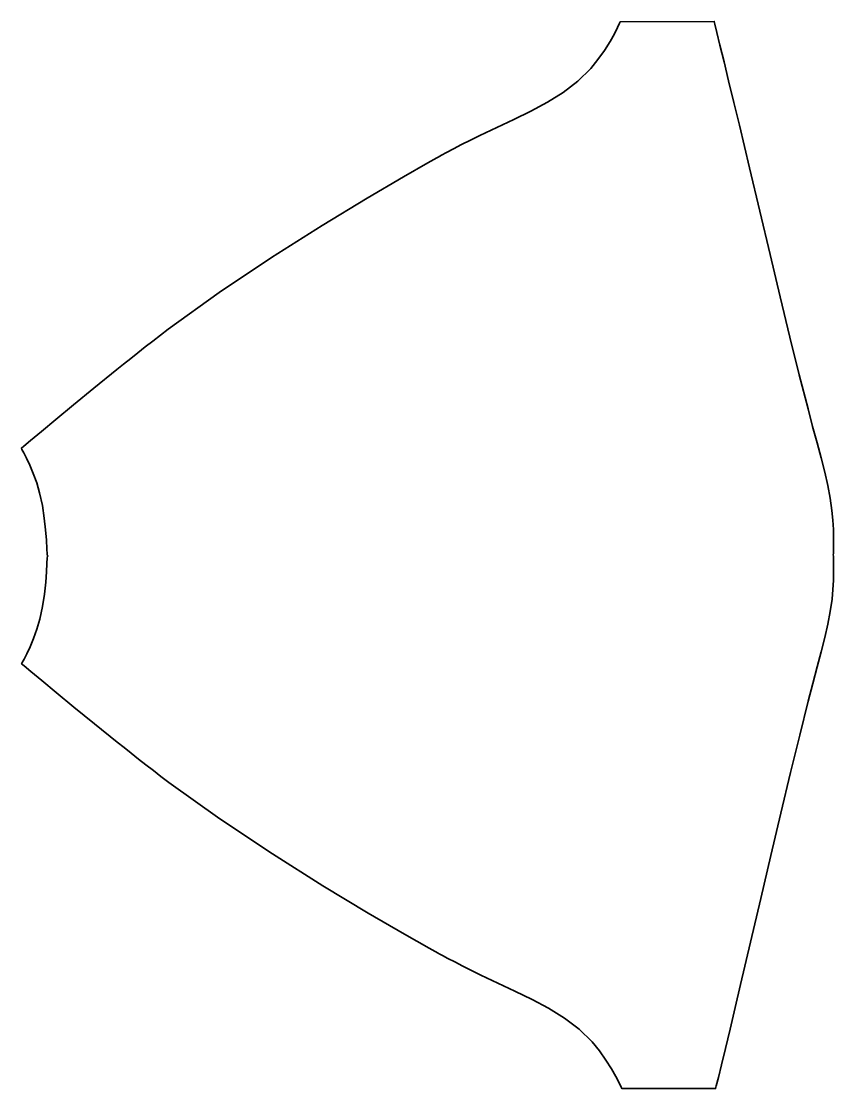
# Model space of a CAD drawing. Extents: x 0 to 5067, y -6657 to 0.
import ezdxf

# ---------------------------------------------------------------- set-up
doc = ezdxf.new("R2010")
doc.units = 0
doc.linetypes.add('Solid', pattern=[0])

msp = doc.modelspace()

# ---------------------------------------------------------------- linework, layer by layer
at = {"color": 0, "linetype": 'Solid', "lineweight": 35}
msp.add_lwpolyline([(5065, -3335), (5066, -3357), (5066, -3391), (5067, -3435), (5065, -3487), (5062, -3544), (5057, -3604), (5046, -3681), (5031, -3760), (5012, -3844), (4990, -3932), (4965, -4027), (4938, -4129), (4909, -4240), (4855, -4452), (4798, -4686), (4737, -4939), (4675, -5202), (4612, -5472), (4549, -5743), (4486, -6008), (4452, -6151), (4421, -6285), (4392, -6406), (4367, -6508), (4348, -6588), (4335, -6639), (4331, -6657), (3746, -6657), (3741, -6647), (3729, -6621), (3708, -6582), (3681, -6533), (3646, -6479), (3606, -6421), (3560, -6366), (3479, -6286), (3388, -6217), (3289, -6155), (3186, -6100), (3079, -6048), (2972, -5999), (2867, -5950), (2808, -5921), (2753, -5893), (2703, -5867), (2660, -5845), (2627, -5827), (2606, -5816), (2599, -5811), (2543, -5781), (2391, -5694), (2163, -5562), (1881, -5391), (1566, -5193), (1238, -4975), (920, -4747), (871, -4710), (824, -4673), (777, -4637), (731, -4601), (686, -4565), (641, -4530), (598, -4495), (456, -4381), (328, -4277), (218, -4186), (127, -4112), (59, -4055), (17, -4020), (2, -4007), (6, -4000), (18, -3978), (34, -3945), (54, -3902), (76, -3850), (97, -3791), (115, -3728), (132, -3650), (144, -3572), (152, -3498), (157, -3433), (160, -3381), (161, -3346), (163, -3337), (164, -3337), (164, -3336), (164, -3335), (165, -3335), (165, -3334), (164, -3334), (164, -3333), (163, -3333), (161, -3323), (159, -3289), (156, -3236), (151, -3171), (143, -3098), (131, -3019), (114, -2941), (96, -2878), (74, -2820), (53, -2768), (33, -2724), (16, -2691), (4, -2670), (0, -2662), (15, -2650), (57, -2614), (125, -2558), (215, -2483), (325, -2392), (453, -2288), (595, -2172), (638, -2138), (682, -2102), (727, -2067), (773, -2030), (820, -1994), (867, -1957), (916, -1920), (1234, -1691), (1561, -1472), (1876, -1273), (2157, -1102), (2384, -969), (2536, -882), (2592, -851), (2599, -847), (2620, -835), (2653, -817), (2696, -795), (2746, -769), (2801, -741), (2860, -712), (2965, -662), (3072, -613), (3178, -561), (3282, -505), (3380, -443), (3471, -373), (3552, -294), (3597, -238), (3638, -181), (3672, -126), (3699, -77), (3719, -38), (3732, -12), (3736, -2), (4322, 0), (4326, -18), (4339, -70), (4358, -149), (4383, -252), (4412, -372), (4445, -506), (4479, -648), (4542, -914), (4606, -1184), (4670, -1454), (4733, -1718), (4794, -1970), (4852, -2204), (4907, -2416), (4936, -2527), (4964, -2629), (4989, -2723), (5011, -2812), (5030, -2895), (5045, -2975), (5056, -3051), (5062, -3112), (5065, -3169), (5066, -3220), (5066, -3264), (5066, -3298), (5065, -3320), (5064, -3328), (5065, -3335)], close=True, dxfattribs=at)

doc.saveas('drawing.dxf')
